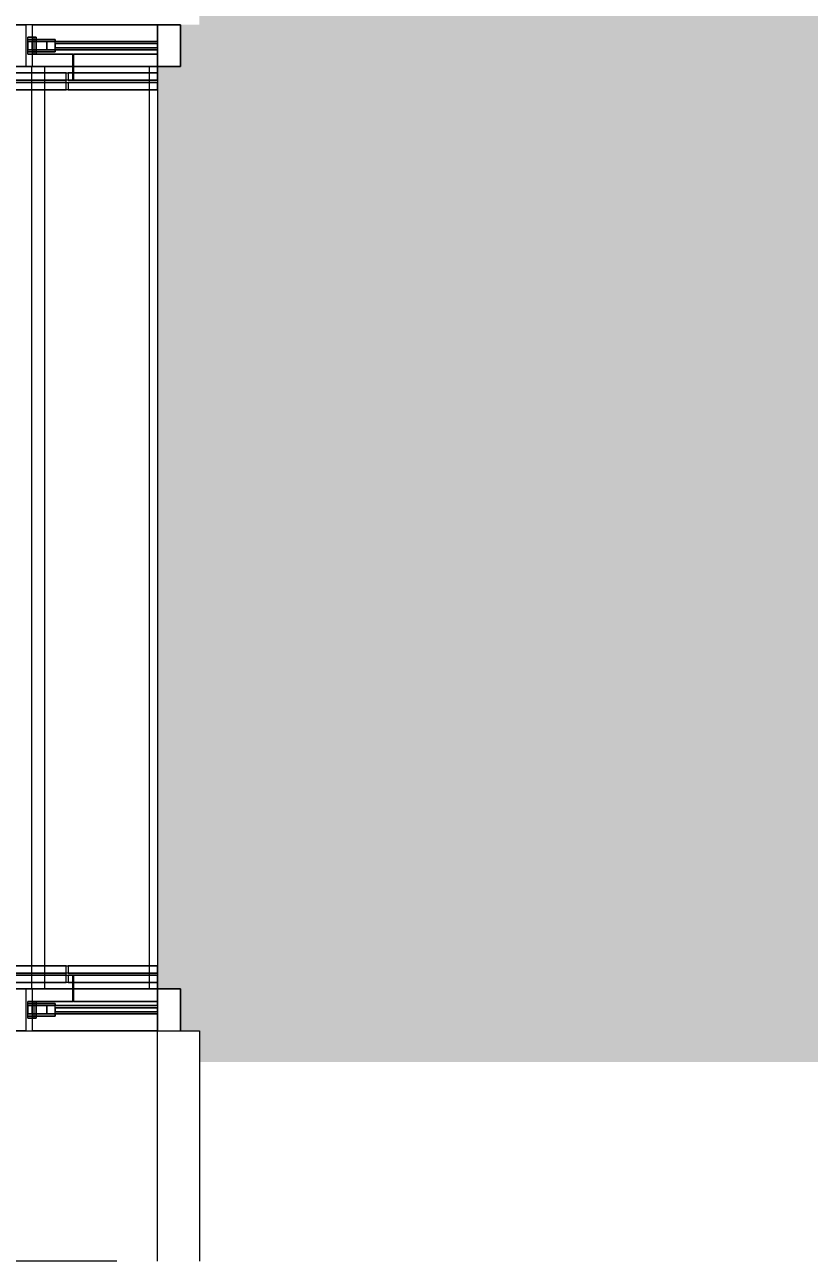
# Model space of a CAD drawing. Header units: millimetres. Extents: x 35540 to 832230, y -10956 to 416550.
# Drawn here: x 148720 to 150592, y 33857 to 36807 of the extents above; entities that cross this region are included whole.
import ezdxf

# ---------------------------------------------------------------- set-up
doc = ezdxf.new("R2010")
doc.units = ezdxf.units.MM
for name, color, linetype, lineweight in [('A-ANNO-DIMS', 211, 'Continuous', 5), ('A-ANNO-DIMS-500', 211, 'Continuous', 5), ('A-AREA-PATT', 32, 'Continuous', 5), ('A-FLOR', 192, 'Continuous', 5), ('A-GENM', 13, 'Continuous', 5), ('A-WALL', 113, 'Continuous', 5)]:
    doc.layers.add(name, color=color, linetype=linetype, lineweight=lineweight)
doc.styles.add('Arial', font='arial.ttf', dxfattribs={"width": 0.7, "height": 737.649701})
doc.dimstyles.new('Linear_-_1_5mm_Arial', dxfattribs={"dimscale": 304.8, "dimtxt": 750, "dimasz": 1.64042, "dimexe": 1.64042, "dimexo": 0.0625, "dimgap": 0.82021, "dimtad": 1, "dimdec": 0, "dimzin": 0, "dimdsep": 46, "dimtxsty": 'Arial', "dimblk1": 'OBLIQUE', "dimblk2": 'OBLIQUE', "dimsah": 1, "dimcen": 0.09, "dimadec": 0, "dimazin": 0, "dimtfac": 1, "dimtdec": 4, "dimtix": 1, "dimtmove": 0, "dimatfit": 3, "dimfxl": 1.64042, "dimfxlon": 1, "dimtvp": 1, "dimtolj": 1, "dimtzin": 0, "dimarcsym": 2})

# ---------------------------------------------------------------- blocks, each defined once
blk = doc.blocks.new('DLN_G_F STAIR RAILING - DLN_G_F STAIR RAILING-12831828-1_F U_F_A_')
at = {"layer": 'A-GENM'}
for p, q in [((-50, 10730.4), (50, 10730.4)), ((-50, 10675.4), (-50, 10730.4)), ((-50, 10730.4), (-50, 10361.3)), ((50, 10730.4), (-50, 10730.4)), ((50, 10361.3), (50, 10730.4)), ((-105, 10675.4), (-65, 10675.4)), ((-87.5, 10675.4), (-105, 10675.4)), ((-105, 10457.7), (-105, 10675.4)), ((-105, 10675.4), (-105, 10462)), ((-87.5, 10462), (-87.5, 10675.4)), ((-87.5, 10675.4), (-87.5, 10474.9)), ((-65, 10675.4), (-82.5, 10675.4)), ((-82.5, 10675.4), (-65, 10675.4)), ((-65, 10675.4), (-82.5, 10675.4)), ((-82.5, 10473.4), (-82.5, 10675.4)), ((-82.5, 10675.4), (-82.5, 10462)), ((-65, 10675.4), (-50, 10675.4)), ((-50, 10675.4), (-65, 10675.4)), ((-65, 10462), (-65, 10675.4)), ((-65, 10675.4), (-65, 10457.7)), ((-50, 10675.4), (-20, 10675.4)), ((-20, 10675.4), (-50, 10675.4)), ((-23.1, 10675.4), (-50, 10675.4)), ((-50, 10675.4), (50, 10675.4)), ((-50, 10377.4), (-50, 10675.4)), ((-20, 10474.9), (-20, 10675.4)), ((-20, 10675.4), (-20, 10473.4)), ((-10, 10675.4), (-20, 10675.4)), ((-10, 10411), (-10, 10675.4)), ((-10, 10675.4), (-10, 10431)), ((-10, 10431), (-10, 10675.4)), ((-10, 10675.4), (-10, 10431)), ((-10, 10675.4), (10, 10675.4)), ((-10, 10675.4), (10, 10675.4)), ((-5, 10675.4), (-5, 10431)), ((-5, 10431), (-5, 10675.4)), ((5, 10675.4), (-5, 10675.4)), ((-5, 10675.4), (5, 10675.4)), ((-5, 10675.4), (5, 10675.4)), ((-5, 10675.4), (5, 10675.4)), ((5, 10675.4), (-5, 10675.4)), ((5, 10675.4), (5, 10431)), ((5, 10431), (5, 10675.4)), ((10, 10431), (10, 10675.4)), ((10, 10675.4), (10, 10431)), ((10, 10431), (10, 10675.4)), ((10, 10675.4), (10, 10411)), ((50, 10675.4), (10, 10675.4)), ((50, 10675.4), (50, 10377.4)), ((-87.5, 10474.9), (-87.5, 7197.5)), ((-82.5, 10474.9), (-65, 10474.9)), ((-82.5, 7196.1), (-82.5, 10473.4)), ((-65, 10473.4), (-82.5, 10473.4)), ((-65, 10474.9), (-50, 10474.9)), ((-50, 10473.4), (-65, 10473.4)), ((-50, 10474.9), (-20, 10474.9)), ((-20, 10473.4), (-50, 10473.4)), ((-20, 10386), (-20, 10473.4)), ((-20, 10473.4), (-20, 10386)), ((-105, 10462), (-87.5, 10462)), ((-105, 7180.3), (-105, 10457.7)), ((-105, 10457.7), (-105, 7184.6)), ((-65, 10457.7), (-105, 10457.7)), ((-87.5, 7184.6), (-87.5, 10457.7)), ((-82.5, 10462), (-65, 10462)), ((-82.5, 10457.7), (-82.5, 7184.6)), ((-65, 7184.6), (-65, 10457.7)), ((-65, 10457.7), (-65, 7180.3)), ((-15, 10431), (-15, 10386)), ((-15, 10386), (-15, 10431)), ((-15, 10431), (-15, 10386)), ((-15, 10386), (-15, 10431)), ((-10, 10431), (-15, 10431)), ((-15, 10431), (-10, 10431)), ((-10, 10431), (-15, 10431)), ((-15, 10431), (-10, 10431)), ((-10, 10431), (-10, 10411)), ((-10, 10411), (-10, 10431)), ((-10, 10431), (-10, 10411)), ((-10, 10411), (-10, 10431)), ((-10, 10431), (-10, 10411)), ((10, 10431), (-10, 10431)), ((-5, 10431), (5, 10431)), ((-5, 10431), (5, 10431)), ((-5, 10431), (5, 10431)), ((10, 10431), (10, 10411)), ((10, 10411), (10, 10431)), ((10, 10431), (10, 10411)), ((10, 10411), (10, 10431)), ((15, 10431), (10, 10431)), ((10, 10431), (15, 10431)), ((15, 10431), (10, 10431)), ((10, 10431), (15, 10431)), ((10, 10411), (10, 10431)), ((15, 10431), (15, 10386)), ((15, 10386), (15, 10431)), ((15, 10431), (15, 10386)), ((15, 10386), (15, 10431)), ((-20, 10377.4), (-20, 10386)), ((-20, 10386), (-20, 10380.4)), ((20, 10386), (-20, 10386)), ((-20, 10386), (20, 10386)), ((-20, 10366), (-20, 10386)), ((-20, 10386), (-20, 10366)), ((-15, 10386), (-15, 10366)), ((-15, 10366), (-15, 10386)), ((-15, 10386), (-15, 10366)), ((-15, 10366), (-15, 10386)), ((-10, 10411), (-10, 10386)), ((-10, 10386), (-10, 10411)), ((-10, 10411), (-10, 10386)), ((-10, 10386), (-10, 10411)), ((10, 10411), (-10, 10411)), ((-10, 10411), (10, 10411)), ((-10, 10386), (-10, 10366)), ((-10, 10366), (-10, 10386)), ((-10, 10386), (-10, 10366)), ((-10, 10366), (-10, 10386)), ((10, 10411), (10, 10386)), ((10, 10386), (10, 10411)), ((10, 10411), (10, 10386)), ((10, 10386), (10, 10411)), ((10, 10386), (10, 10366)), ((10, 10366), (10, 10386)), ((10, 10386), (10, 10366)), ((10, 10366), (10, 10386)), ((15, 10386), (15, 10366)), ((15, 10366), (15, 10386)), ((15, 10386), (15, 10366)), ((15, 10366), (15, 10386)), ((20, 10380.4), (20, 10386)), ((20, 10386), (20, 10377.4)), ((50, 10377.4), (-50, 10377.4)), ((-50, 10377.4), (-50, 7211.4)), ((-50, 10361.3), (50, 10361.3)), ((-50, 7195.2), (-50, 10361.3)), ((-20, 10380.4), (-20, 10376)), ((-20, 10380.4), (20, 10380.4)), ((-20, 10366), (-20, 10377.4)), ((20, 10377.4), (-20, 10377.4)), ((-20, 10376), (-20, 10366)), ((-20, 10376), (20, 10376)), ((20, 10366), (-20, 10366)), ((10, 10376), (-10, 10376)), ((-10, 10366), (10, 10366)), ((20, 10376), (20, 10380.4)), ((20, 10377.4), (20, 10366)), ((20, 10366), (20, 10376)), ((50, 7211.4), (50, 10377.4)), ((50, 10361.3), (50, 7195.2))]:
    blk.add_line(p, q, dxfattribs=at)
blk = doc.blocks.new('DLN_G_F STAIR RAILING - DLN_G_F STAIR RAILING-14971087-1_F U_F_A_')
at = {"layer": 'A-GENM'}
for p, q in [((-105, -10457.7), (-105, -7180.3)), ((-105, -7184.6), (-105, -10457.7)), ((-87.5, -10457.7), (-87.5, -7184.6)), ((-87.5, -7197.5), (-87.5, -10474.9)), ((-82.5, -7184.6), (-82.5, -10457.7)), ((-82.5, -10473.4), (-82.5, -7196.1)), ((-65, -7180.3), (-65, -10457.7)), ((-65, -10457.7), (-65, -7184.6)), ((-50, -10361.3), (-50, -7195.2)), ((50, -7195.2), (50, -10361.3)), ((-50, -7211.4), (-50, -10377.4)), ((50, -10377.4), (50, -7211.4)), ((50, -10361.3), (-50, -10361.3)), ((-50, -10361.3), (-50, -10730.4)), ((-50, -10377.4), (50, -10377.4)), ((-50, -10675.4), (-50, -10377.4)), ((-20, -10377.4), (-20, -10366)), ((-20, -10366), (-20, -10376)), ((-20, -10366), (20, -10366)), ((-20, -10386), (-20, -10366)), ((-20, -10366), (-20, -10386)), ((-20, -10376), (-20, -10380.4)), ((20, -10376), (-20, -10376)), ((-20, -10386), (-20, -10377.4)), ((-20, -10377.4), (20, -10377.4)), ((-20, -10380.4), (-20, -10386)), ((20, -10380.4), (-20, -10380.4)), ((-15, -10386), (-15, -10366)), ((-15, -10366), (-15, -10386)), ((-15, -10386), (-15, -10366)), ((-15, -10366), (-15, -10386)), ((-10, -10386), (-10, -10366)), ((-10, -10366), (-10, -10386)), ((-10, -10386), (-10, -10366)), ((-10, -10366), (-10, -10386)), ((10, -10366), (-10, -10366)), ((-10, -10376), (10, -10376)), ((10, -10386), (10, -10366)), ((10, -10366), (10, -10386)), ((10, -10386), (10, -10366)), ((10, -10366), (10, -10386)), ((15, -10386), (15, -10366)), ((15, -10366), (15, -10386)), ((15, -10386), (15, -10366)), ((15, -10366), (15, -10386)), ((20, -10376), (20, -10366)), ((20, -10366), (20, -10377.4)), ((20, -10380.4), (20, -10376)), ((20, -10377.4), (20, -10386)), ((20, -10386), (20, -10380.4)), ((50, -10730.4), (50, -10361.3)), ((50, -10377.4), (50, -10675.4)), ((-20, -10386), (20, -10386)), ((20, -10386), (-20, -10386)), ((-20, -10473.4), (-20, -10386)), ((-20, -10386), (-20, -10473.4)), ((-15, -10431), (-15, -10386)), ((-15, -10386), (-15, -10431)), ((-15, -10431), (-15, -10386)), ((-15, -10386), (-15, -10431)), ((-10, -10411), (-10, -10386)), ((-10, -10386), (-10, -10411)), ((-10, -10411), (-10, -10386)), ((-10, -10386), (-10, -10411)), ((-10, -10431), (-10, -10411)), ((-10, -10411), (-10, -10431)), ((-10, -10431), (-10, -10411)), ((-10, -10411), (-10, -10431)), ((-10, -10411), (-10, -10431)), ((-10, -10675.4), (-10, -10411)), ((-10, -10411), (10, -10411)), ((10, -10411), (-10, -10411)), ((10, -10411), (10, -10386)), ((10, -10386), (10, -10411)), ((10, -10411), (10, -10386)), ((10, -10386), (10, -10411)), ((10, -10431), (10, -10411)), ((10, -10411), (10, -10431)), ((10, -10431), (10, -10411)), ((10, -10411), (10, -10431)), ((10, -10411), (10, -10675.4)), ((10, -10431), (10, -10411)), ((15, -10431), (15, -10386)), ((15, -10386), (15, -10431)), ((15, -10431), (15, -10386)), ((15, -10386), (15, -10431)), ((-15, -10431), (-10, -10431)), ((-10, -10431), (-15, -10431)), ((-15, -10431), (-10, -10431)), ((-10, -10431), (-15, -10431)), ((-10, -10431), (-10, -10675.4)), ((-10, -10675.4), (-10, -10431)), ((-10, -10431), (-10, -10675.4)), ((-10, -10431), (10, -10431)), ((-5, -10675.4), (-5, -10431)), ((-5, -10431), (-5, -10675.4)), ((5, -10431), (-5, -10431)), ((5, -10431), (-5, -10431)), ((5, -10431), (-5, -10431)), ((5, -10675.4), (5, -10431)), ((5, -10431), (5, -10675.4)), ((10, -10431), (15, -10431)), ((15, -10431), (10, -10431)), ((10, -10431), (15, -10431)), ((15, -10431), (10, -10431)), ((10, -10675.4), (10, -10431)), ((10, -10431), (10, -10675.4)), ((10, -10675.4), (10, -10431)), ((-105, -10675.4), (-105, -10457.7)), ((-105, -10457.7), (-65, -10457.7)), ((-87.5, -10462), (-105, -10462)), ((-105, -10462), (-105, -10675.4)), ((-87.5, -10675.4), (-87.5, -10462)), ((-65, -10462), (-82.5, -10462)), ((-82.5, -10462), (-82.5, -10675.4)), ((-65, -10457.7), (-65, -10675.4)), ((-65, -10675.4), (-65, -10462)), ((-87.5, -10474.9), (-87.5, -10675.4)), ((-82.5, -10675.4), (-82.5, -10473.4)), ((-82.5, -10473.4), (-65, -10473.4)), ((-65, -10474.9), (-82.5, -10474.9)), ((-65, -10473.4), (-50, -10473.4)), ((-50, -10474.9), (-65, -10474.9)), ((-50, -10473.4), (-20, -10473.4)), ((-20, -10474.9), (-50, -10474.9)), ((-20, -10473.4), (-20, -10675.4)), ((-20, -10675.4), (-20, -10474.9)), ((-105, -10675.4), (-87.5, -10675.4)), ((-65, -10675.4), (-105, -10675.4)), ((-82.5, -10675.4), (-65, -10675.4)), ((-65, -10675.4), (-82.5, -10675.4)), ((-82.5, -10675.4), (-65, -10675.4)), ((-65, -10675.4), (-50, -10675.4)), ((-50, -10675.4), (-65, -10675.4)), ((-50, -10675.4), (-20, -10675.4)), ((-20, -10675.4), (-50, -10675.4)), ((-50, -10730.4), (-50, -10675.4)), ((-50, -10675.4), (-20, -10675.4)), ((50, -10675.4), (-50, -10675.4)), ((-20, -10675.4), (-10, -10675.4)), ((10, -10675.4), (-10, -10675.4)), ((10, -10675.4), (-10, -10675.4)), ((-5, -10675.4), (5, -10675.4)), ((5, -10675.4), (-5, -10675.4)), ((5, -10675.4), (-5, -10675.4)), ((5, -10675.4), (-5, -10675.4)), ((-5, -10675.4), (5, -10675.4)), ((10, -10675.4), (50, -10675.4)), ((50, -10675.4), (50, -10730.4)), ((50, -10730.4), (-50, -10730.4)), ((-50, -10730.4), (50, -10730.4))]:
    blk.add_line(p, q, dxfattribs=at)
blk = doc.blocks.new('Floors 65 - Floors 30-14951595-1_F U_F_A_')
at = {"layer": 'A-FLOR'}
for p, q in [((74769.3, 36767.5), (74769.3, 36807.5)), ((74769.3, 36752.5), (74769.3, 36762.5)), ((74769.3, 36737.5), (74769.3, 36747.5)), ((74769.3, 36692.5), (74769.3, 36737.5)), ((74774.3, 36707.5), (74864.3, 36707.5)), ((74774.3, 36707.5), (74774.3, 36692.5)), ((74864.3, 36692.5), (74864.3, 36707.5)), ((74934.3, 36707.5), (74989.3, 36707.5)), ((74934.3, 36707.5), (74934.3, 36692.5)), ((74989.3, 36707.5), (75019.3, 36707.5)), ((74769.3, 36675), (74769.3, 36692.5)), ((74769.3, 36652.5), (74769.3, 36675)), ((74774.3, 36692.5), (74774.3, 36675)), ((74774.3, 36675), (74774.3, 36652.5)), ((74864.3, 36675), (74864.3, 36692.5)), ((74864.3, 36652.5), (74864.3, 36675)), ((74934.3, 36692.5), (74934.3, 36675)), ((74934.3, 36675), (74934.3, 36652.5)), ((74769.3, 34562.5), (74769.3, 36652.5)), ((74774.3, 36652.5), (74774.3, 34562.5)), ((74864.3, 34562.5), (74864.3, 36652.5)), ((74934.3, 36652.5), (74934.3, 34562.5)), ((74769.3, 34540), (74769.3, 34562.5)), ((74774.3, 34562.5), (74774.3, 34540)), ((74864.3, 34540), (74864.3, 34562.5)), ((74934.3, 34562.5), (74934.3, 34540)), ((74769.3, 34522.5), (74769.3, 34540)), ((74769.3, 34480.5), (74769.3, 34522.5)), ((74774.3, 34540), (74774.3, 34522.5)), ((74774.3, 34522.5), (74774.3, 34507.5)), ((74864.3, 34522.5), (74864.3, 34540)), ((74864.3, 34507.5), (74864.3, 34522.5)), ((74934.3, 34540), (74934.3, 34522.5)), ((74934.3, 34522.5), (74934.3, 34507.5)), ((74864.3, 34507.5), (74774.3, 34507.5)), ((74989.3, 34507.5), (74934.3, 34507.5)), ((75019.3, 34507.5), (74989.3, 34507.5)), ((74769.3, 34467.5), (74769.3, 34477.5)), ((74769.3, 34452.5), (74769.3, 34462.5)), ((74769.3, 34407.5), (74769.3, 34447.5))]:
    blk.add_line(p, q, dxfattribs=at)
blk = doc.blocks.new('DIMBLOCK76-1_F U_F_A_')
at = {"layer": 'A-ANNO-DIMS-500'}
for p, q in [((150437, 32194.4), (150437, 33194.4)), ((152587, 32194.4), (152587, 33194.4)), ((150437, 32694.4), (150687, 32944.4)), ((152587, 32694.4), (152837, 32944.4)), ((150437, 32694.4), (150187, 32444.4)), ((150437, 32694.4), (152587, 32694.4)), ((150437, 32694.4), (150437, 32194.4)), ((152587, 32694.4), (152337, 32444.4)), ((152587, 32694.4), (152587, 32194.4))]:
    blk.add_line(p, q, dxfattribs=at)
at = {"layer": 'A-ANNO-DIMS-500', "color": 0, "insert": (150727.4, 33901.3), "char_height": 737.65, "width": 1883.077, "attachment_point": 1, "line_spacing_factor": 0.938532, "style": 'Arial'}
blk.add_mtext('2150', dxfattribs=at)
blk = doc.blocks.new('_Oblique')
at = {"color": 0, "linetype": 'ByBlock', "lineweight": -2}
blk.add_line((-0.5, -0.5), (0.5, 0.5), dxfattribs=at)

msp = doc.modelspace()

# ---------------------------------------------------------------- hatches: boundary and pattern name
at = {"layer": 'A-AREA-PATT'}
msp.add_hatch(color=231, dxfattribs=at).paths.add_polyline_path([(158271.2, 34332.5), (161412, 34332.5), (161412, 35877.5), (161352, 35877.5), (161352, 35912.5), (161412, 35912.5), (161412, 36177.5), (161352, 36177.5), (161352, 36212.5), (161412, 36212.5), (161412, 37877.5), (161352, 37877.5), (161352, 37912.5), (161412, 37912.5), (161412, 38177.5), (161352, 38177.5), (161352, 38212.5), (161412, 38212.5), (161412, 39607.5), (159037, 39607.5), (159037, 40157.5), (156837, 40157.5), (156837, 39607.5), (148367, 39607.5), (148367, 40157.5), (146167, 40157.5), (146167, 37257.5), (149137, 37257.5), (149137, 36807.5), (149092, 36807.5), (149092, 36707.5), (149037, 36707.5), (149037, 34507.5), (149092, 34507.5), (149092, 34407.5), (149137, 34407.5), (149137, 34332.5), (156612, 34332.5), (156612, 34532.5), (156618, 34532.5), (156618, 34338.5), (156712, 34338.5), (156712, 34332.5), (157843.5, 34332.5)], flags=0)

# ---------------------------------------------------------------- linework, layer by layer
at = {"layer": 'A-FLOR'}
for p, q in [((149037, 36807.5), (149037, 36767.5)), ((149037, 36762.5), (149037, 36752.5)), ((149037, 36747.5), (149037, 34480.5)), ((149017, 36707.5), (146487, 36707.5)), ((148737, 34507.5), (148737, 36707.5)), ((148767, 36707.5), (148767, 34507.5)), ((149017, 36707.5), (149017, 34507.5)), ((146487, 34507.5), (149017, 34507.5)), ((149037, 34477.5), (149037, 34467.5)), ((149037, 34462.5), (149037, 34452.5)), ((149037, 34447.5), (149037, 34407.5)), ((148939.6, 33857.5), (126537, 33857.5))]:
    msp.add_line(p, q, dxfattribs=at)
at = {"layer": 'A-WALL'}
for p, q in [((149037, 33857.5), (149037, 34407.5)), ((149037, 34407.5), (149137, 34407.5)), ((149137, 34407.5), (149137, 33857.5))]:
    msp.add_line(p, q, dxfattribs=at)

# ---------------------------------------------------------------- block references
at = {"layer": 'A-FLOR'}
msp.add_blockref('Floors 65 - Floors 30-14951595-1_F U_F_A_', (73747.7, 0), dxfattribs=at)
at = {"layer": 'A-GENM'}
for name, p, rotation in [('DLN_G_F STAIR RAILING - DLN_G_F STAIR RAILING-14971087-1_F U_F_A_', (138361.6, 36757.5), 89.99999999999966), ('DLN_G_F STAIR RAILING - DLN_G_F STAIR RAILING-12831828-1_F U_F_A_', (138361.6, 34457.5), 270.0000000000002)]:
    msp.add_blockref(name, p, dxfattribs=dict(at, rotation=rotation))

# ---------------------------------------------------------------- dimensions: what is measured, and where the dimension line sits
at = {"layer": 'A-ANNO-DIMS'}
dim = msp.add_linear_dim(base=(152587, 32694.4), p1=(150437, 32194.4), p2=(152587, 32194.4), dimstyle='Linear_-_1_5mm_Arial', override={"dimpost": '<>', "dimfxl": 2150}, dxfattribs=at)
dim.commit()
dim.dimension.update_dxf_attribs({"geometry": 'DIMBLOCK76-1_F U_F_A_', "text_midpoint": (151512, 33321)})

doc.saveas('drawing.dxf')
